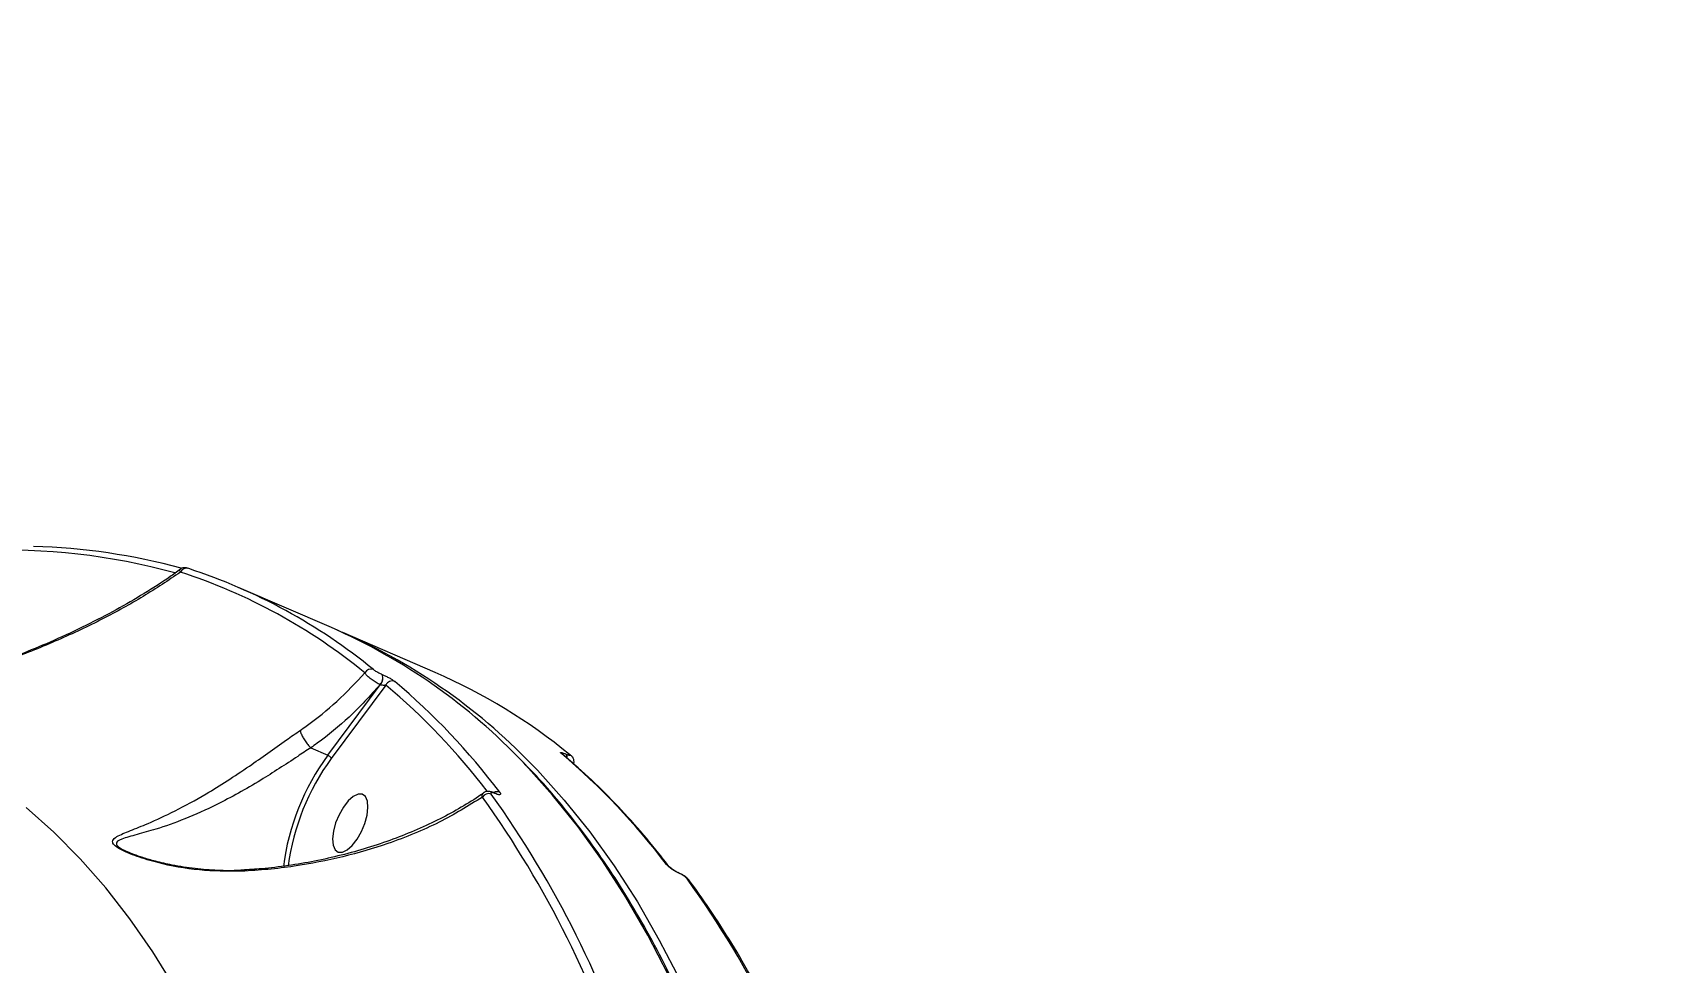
# Model space of a CAD drawing. Header units: millimetres. Extents: x -8092 to 6423, y -6886 to 5604.
# Drawn here: x 857.4 to 1090.9, y -2296.5 to -2163 of the extents above; entities that cross this region are included whole.
import ezdxf

# ---------------------------------------------------------------- set-up
doc = ezdxf.new("R2010")
doc.units = ezdxf.units.MM
for name, color, linetype in [('DIKOM_ОБЪЕКТ', 7, 'Continuous'), ('DIKOM_РАЗМЕР_ЗОНА', 7, 'Continuous'), ('DIKOM_РАЗМЕР_ОБЪЕКТА', 7, 'Continuous')]:
    doc.layers.add(name, color=color, linetype=linetype)
doc.styles.add('style1', font='arial.ttf', dxfattribs={"width": 0.8})
doc.dimstyles.new('1-50', dxfattribs={"dimtxt": 300, "dimasz": 200, "dimexe": 100, "dimexo": 0, "dimgap": 100, "dimtad": 1, "dimtxsty": 'style1', "dimcen": 200, "dimclrd": 7, "dimclre": 7, "dimclrt": 7, "dimadec": 1, "dimazin": 2, "dimtfac": 1, "dimtmove": 0, "dimatfit": 2, "dimfxl": 0, "dimlwd": 25, "dimlwe": 18, "dimarcsym": 0})

# ---------------------------------------------------------------- blocks, each defined once
blk = doc.blocks.new('*D9')
at = {"layer": 'Defpoints', "color": 0, "transparency": 16777216}
for p in [(-8092.06, -86.27), (4664.84, -1471.84), (4664.84, -6785.92)]:
    blk.add_point(p, dxfattribs=at)
at = {"layer": 'DIKOM_РАЗМЕР_ЗОНА', "color": 7, "lineweight": 18, "transparency": 16777216}
for p, q in [((-8092.06, -86.27), (-8092.06, -6885.92)), ((4664.84, -1471.84), (4664.84, -6885.92))]:
    blk.add_line(p, q, dxfattribs=at)
at = {"layer": 'DIKOM_РАЗМЕР_ЗОНА', "color": 7, "lineweight": 25, "transparency": 16777216}
blk.add_line((-7892.06, -6785.92), (4464.84, -6785.92), dxfattribs=at)
at = {"layer": 'DIKOM_РАЗМЕР_ЗОНА', "color": 7, "transparency": 16777216}
for points in [[(-7892.06, -6752.58), (-7892.06, -6819.25), (-8092.06, -6785.92)], [(4464.84, -6752.58), (4464.84, -6819.25), (4664.84, -6785.92)]]:
    blk.add_solid(points, dxfattribs=at)
at = {"layer": 'DIKOM_РАЗМЕР_ЗОНА', "color": 7, "transparency": 16777216, "insert": (-2159.84, -6532.75), "char_height": 300, "attachment_point": 5, "style": 'style1'}
blk.add_mtext('12760', dxfattribs=at)
blk = doc.blocks.new('*D10')
at = {"layer": 'Defpoints', "color": 0, "transparency": 16777216}
for p in [(-65.22, 5603.5), (2870.75, -5504.88), (6323.39, -5504.88)]:
    blk.add_point(p, dxfattribs=at)
at = {"layer": 'DIKOM_РАЗМЕР_ЗОНА', "color": 7, "lineweight": 18, "transparency": 16777216}
for p, q in [((-65.22, 5603.5), (6423.39, 5603.5)), ((2870.75, -5504.88), (6423.39, -5504.88))]:
    blk.add_line(p, q, dxfattribs=at)
at = {"layer": 'DIKOM_РАЗМЕР_ЗОНА', "color": 7, "lineweight": 25, "transparency": 16777216}
blk.add_line((6323.39, 5403.5), (6323.39, -5304.88), dxfattribs=at)
at = {"layer": 'DIKOM_РАЗМЕР_ЗОНА', "color": 7, "transparency": 16777216}
for points in [[(6290.06, 5403.5), (6356.72, 5403.5), (6323.39, 5603.5)], [(6290.06, -5304.88), (6356.72, -5304.88), (6323.39, -5504.88)]]:
    blk.add_solid(points, dxfattribs=at)
at = {"layer": 'DIKOM_РАЗМЕР_ЗОНА', "color": 7, "transparency": 16777216, "insert": (6070.22, 308.83), "char_height": 300, "attachment_point": 5, "rotation": 90, "style": 'style1'}
blk.add_mtext('11100', dxfattribs=at)
blk = doc.blocks.new('*D11')
at = {"layer": 'Defpoints', "color": 0, "transparency": 16777216}
for p in [(-6092.06, -310.77), (2568.27, -2361.54), (2568.27, -4925.78)]:
    blk.add_point(p, dxfattribs=at)
at = {"layer": 'DIKOM_РАЗМЕР_ОБЪЕКТА', "color": 7, "lineweight": 18, "transparency": 16777216}
for p, q in [((-6092.06, -310.77), (-6092.06, -5025.78)), ((2568.27, -2361.54), (2568.27, -5025.78))]:
    blk.add_line(p, q, dxfattribs=at)
at = {"layer": 'DIKOM_РАЗМЕР_ОБЪЕКТА', "color": 7, "lineweight": 25, "transparency": 16777216}
blk.add_line((-5892.06, -4925.78), (2368.27, -4925.78), dxfattribs=at)
at = {"layer": 'DIKOM_РАЗМЕР_ОБЪЕКТА', "color": 7, "transparency": 16777216}
for points in [[(-5892.06, -4892.44), (-5892.06, -4959.11), (-6092.06, -4925.78)], [(2368.27, -4892.44), (2368.27, -4959.11), (2568.27, -4925.78)]]:
    blk.add_solid(points, dxfattribs=at)
at = {"layer": 'DIKOM_РАЗМЕР_ОБЪЕКТА', "color": 7, "transparency": 16777216, "insert": (-2605.9, -4672.61), "char_height": 300, "attachment_point": 5, "style": 'style1'}
blk.add_mtext('8660', dxfattribs=at)
blk = doc.blocks.new('*D12')
at = {"layer": 'Defpoints', "color": 0, "transparency": 16777216}
for p in [(529.59, 4103.5), (2292.6, -3779.74), (5226.02, -3779.74)]:
    blk.add_point(p, dxfattribs=at)
at = {"layer": 'DIKOM_РАЗМЕР_ОБЪЕКТА', "color": 7, "lineweight": 18, "transparency": 16777216}
for p, q in [((529.59, 4103.5), (5326.02, 4103.5)), ((2292.6, -3779.74), (5326.02, -3779.74))]:
    blk.add_line(p, q, dxfattribs=at)
at = {"layer": 'DIKOM_РАЗМЕР_ОБЪЕКТА', "color": 7, "lineweight": 25, "transparency": 16777216}
blk.add_line((5226.02, 3903.5), (5226.02, -3579.74), dxfattribs=at)
at = {"layer": 'DIKOM_РАЗМЕР_ОБЪЕКТА', "color": 7, "transparency": 16777216}
for points in [[(5192.69, 3903.5), (5259.35, 3903.5), (5226.02, 4103.5)], [(5192.69, -3579.74), (5259.35, -3579.74), (5226.02, -3779.74)]]:
    blk.add_solid(points, dxfattribs=at)
at = {"layer": 'DIKOM_РАЗМЕР_ОБЪЕКТА', "color": 7, "transparency": 16777216, "insert": (4972.85, 245.42), "char_height": 300, "attachment_point": 5, "rotation": 90, "style": 'style1'}
blk.add_mtext('7880', dxfattribs=at)

msp = doc.modelspace()

# ---------------------------------------------------------------- linework, layer by layer
at = {"layer": 'DIKOM_ОБЪЕКТ', "color": 7, "linetype": 'Continuous', "lineweight": 15}
for p, q in [((900.309, -2248.396), (887.055, -2242.656)), ((915.214, -2254.852), (901.96, -2249.111)), ((907.574, -2255.101), (907.601, -2255.112)), ((899.785, -2266.706), (907.321, -2256.59)), ((908.128, -2256.643), (900.281, -2267.176)), ((907.321, -2256.59), (907.294, -2256.578)), ((897.346, -2265.649), (897.34, -2265.646)), ((897.346, -2265.649), (899.785, -2266.706)), ((934.01, -2266.55), (934.038, -2266.562)), ((923.7, -2272.136), (923.615, -2272.099)), ((923.785, -2272.206), (923.7, -2272.169)), ((871.015, -2280.571), (871.263, -2280.69)), ((950.195, -2283.611), (950.11, -2283.574)), ((950.28, -2283.68), (950.195, -2283.643))]:
    msp.add_line(p, q, dxfattribs=at)
at = {"layer": 'DIKOM_ОБЪЕКТ', "color": 7, "linetype": 'Continuous', "lineweight": 15, "flags": 128}
for points in [[(933.529, -2266.599), (933.485, -2266.565), (933.333, -2266.478)], [(934.687, -2266.727), (934.645, -2266.696), (934.5, -2266.614)], [(948.714, -2298.293), (945.738, -2292.538), (942.583, -2287.069), (939.252, -2281.893), (935.747, -2277.013), (932.072, -2272.434), (928.23, -2268.159), (927.866, -2267.779)], [(929.02, -2267.982), (929.881, -2268.874), (933.723, -2273.149), (937.398, -2277.728), (940.902, -2282.608), (944.234, -2287.784), (947.388, -2293.252), (950.365, -2299.008)], [(903.297, -2279.656), (903.997, -2278.758), (904.616, -2277.673), (905.106, -2276.491), (905.425, -2275.305), (905.549, -2274.214), (905.468, -2273.304), (905.187, -2272.65), (904.729, -2272.305), (904.133, -2272.297), (903.445, -2272.626), (902.722, -2273.265), (902.022, -2274.164), (901.403, -2275.249), (900.913, -2276.431), (900.593, -2277.617), (900.469, -2278.708), (900.551, -2279.618), (900.832, -2280.272), (901.29, -2280.617), (901.886, -2280.625), (902.574, -2280.296), (903.297, -2279.656)], [(877.788, -2299.984), (874.664, -2294.934), (871.366, -2290.181), (867.895, -2285.728), (864.255, -2281.581), (860.45, -2277.742), (856.483, -2274.215)]]:
    msp.add_lwpolyline(points, dxfattribs=at)
at = {"layer": 'DIKOM_ОБЪЕКТ', "color": 7, "linetype": 'Continuous', "lineweight": 15}
for centre, radius, start, end in [((853.928, -2326.837), 89.553, 74.5122, 92.73086), ((855.499, -2324.14), 87.404, 74.58692, 88.66248), ((879.49, -2240.792), 0.924, 69.344, 156.75902), ((853.442, -2317.999), 81.563, 50.69611, 72.00373), ((854.557, -2317.679), 81.752, 50.69733, 72.00261), ((866.372, -2325.927), 84.633, 43.39785, 66.35948), ((867.682, -2327.126), 85.208, 43.957, 66.88515), ((905.992, -2255.361), 1.005, 69.71956, 151.84013), ((906.301, -2255.625), 1.376, 316.16327, 22.38648), ((906.328, -2255.636), 1.376, 316.16327, 22.38648), ((882.274, -2330.552), 82.557, 50.75808, 66.4845), ((909.05, -2257.066), 1.014, 69.89743, 155.39648), ((845.141, -2331.395), 97.75, 37.50215, 49.88208), ((846.083, -2331.233), 98.244, 37.06607, 49.87386), ((927.813, -2287.156), 34.696, 143.88488, 172.62131), ((870.009, -2341.607), 98.256, 37.06685, 49.87308), ((933.501, -2266.933), 0.637, 345.40188, 36.95207), ((933.524, -2266.947), 0.642, 344.82601, 36.87182), ((927.495, -2287.022), 33.681, 143.89913, 172.45629), ((922.885, -2273.289), 1.065, 69.58041, 147.68713), ((801.586, -2359.056), 148.155, 17.35938, 35.64394), ((802.589, -2358.82), 148.486, 17.35952, 35.64369), ((924.106, -2272.94), 0.993, 68.11815, 120.49104), ((923.547, -2272.27), 0.183, 33.43548, 67.65993), ((923.62, -2272.322), 0.202, 35.06399, 66.96312), ((948.105, -2283.1), 0.779, 36.9545, 66.93284), ((950.025, -2283.764), 0.208, 35.49278, 67.1876), ((950.106, -2283.807), 0.215, 36.0875, 65.70068), ((830.755, -2371.012), 148.478, 17.35909, 35.64412), ((951.11, -2285.204), 0.781, 36.72835, 66.91756)]:
    msp.add_arc(centre, radius, start, end, dxfattribs=at)
for points, knots in [([(878.641, -2240.427), (876.884, -2241.606), (873.37, -2243.964), (867.459, -2247.211), (861.104, -2250.231), (853.709, -2253.19), (846.699, -2255.447), (840.263, -2257.088), (835.137, -2258.104), (831.368, -2258.736), (829.243, -2258.901), (828.992, -2258.921)], [0, 0, 0, 0, 0.1357657, 0.2715394, 0.4102383, 0.5489217, 0.7213898, 0.8089477, 0.896483, 0.9877896, 1, 1, 1, 1]), ([(878.651, -2240), (878.141, -2240.374), (876.485, -2241.585), (873.4, -2243.535), (869.393, -2245.863), (865.065, -2248.108), (860.637, -2250.183), (856.062, -2252.098), (851.451, -2253.803), (846.702, -2255.327), (841.983, -2256.613), (837.528, -2257.63), (833.434, -2258.38), (830.706, -2258.806), (829.275, -2258.94), (829.078, -2258.958)], [0, 0, 0, 0, 0.0412239, 0.1336027, 0.228056, 0.3245655, 0.4231431, 0.5114349, 0.6050427, 0.694472, 0.7799641, 0.8622449, 0.9297006, 0.9903161, 1, 1, 1, 1]), ([(878.641, -2240.427), (878.581, -2240.303), (878.483, -2240.1), (878.601, -2240.025), (878.647, -2239.996)], [0, 0, 0, 0, 0.6068656, 1, 1, 1, 1]), ([(879.724, -2239.897), (879.665, -2239.878), (879.558, -2239.841), (879.443, -2239.813), (879.277, -2239.787), (879.064, -2239.792), (878.834, -2239.842), (878.695, -2239.935), (878.629, -2239.979)], [0, 0, 0, 0, 0.22437914, 0.41190151, 0.54578127, 0.67499822, 0.84637643, 1, 1, 1, 1]), ([(895.802, -2263.151), (896.099, -2262.944), (897.963, -2261.642), (901.268, -2259.005), (903.81, -2256.277), (905.106, -2254.886)], [0, 0, 0, 0, 0.0849928, 0.5334716, 1, 1, 1, 1]), ([(907.294, -2256.578), (907.211, -2256.538), (906.936, -2256.404), (906.427, -2256.102), (905.843, -2255.678), (905.356, -2255.24), (905.189, -2255.004), (905.106, -2254.886)], [0, 0, 0, 0, 0.094266, 0.3122733, 0.5411926, 0.7714084, 1, 1, 1, 1]), ([(906.34, -2254.418), (906.396, -2254.46), (906.508, -2254.543), (906.792, -2254.712), (907.116, -2254.886), (907.388, -2255.019), (907.531, -2255.082), (907.574, -2255.101)], [0, 0, 0, 0, 0.2336773, 0.4673294, 0.6955718, 0.9087142, 1, 1, 1, 1]), ([(907.601, -2255.112), (907.664, -2255.14), (907.872, -2255.232), (908.268, -2255.424), (908.74, -2255.678), (909.154, -2255.927), (909.317, -2256.051), (909.399, -2256.113)], [0, 0, 0, 0, 0.0931621, 0.3038834, 0.5302225, 0.765183, 1, 1, 1, 1]), ([(907.294, -2256.578), (905.861, -2258.163), (903.145, -2261.17), (899.59, -2264.055), (897.652, -2265.432), (897.346, -2265.649)], [0, 0, 0, 0, 0.4843378, 0.9185206, 1, 1, 1, 1]), ([(908.128, -2256.643), (908.077, -2256.656), (907.977, -2256.68), (907.781, -2256.686), (907.594, -2256.668), (907.462, -2256.638), (907.38, -2256.614), (907.343, -2256.599), (907.321, -2256.59)], [0, 0, 0, 0, 0.2685363, 0.5228582, 0.7425611, 0.8691086, 0.9242385, 1, 1, 1, 1]), ([(887.376, -2283.372), (885.357, -2283.372), (881.265, -2283.372), (876.232, -2282.424), (872.848, -2281.429), (871.019, -2280.726), (869.829, -2280.153), (869.036, -2279.585), (868.772, -2279.021), (869.1, -2278.664), (869.903, -2278.154), (871.387, -2277.554), (874.2, -2276.43), (877.822, -2274.781), (881.705, -2272.661), (885.333, -2270.416), (888.304, -2268.435), (891.179, -2266.426), (893.63, -2264.675), (895.16, -2263.601), (895.802, -2263.151)], [0, 0, 0, 0, 0.0952094, 0.1929575, 0.2448, 0.2710699, 0.2981697, 0.3242903, 0.3503876, 0.3910757, 0.4019423, 0.4719632, 0.5438095, 0.6393968, 0.7378515, 0.7988547, 0.861365, 0.9113762, 0.9628388, 1, 1, 1, 1]), ([(895.802, -2263.151), (895.805, -2263.166), (895.827, -2263.286), (895.924, -2263.579), (896.175, -2264.089), (896.526, -2264.654), (896.934, -2265.209), (897.205, -2265.5), (897.34, -2265.646)], [0, 0, 0, 0, 0.02593473, 0.20955668, 0.4071723, 0.60474698, 0.80239732, 1, 1, 1, 1]), ([(897.34, -2265.646), (897.34, -2265.646), (896.705, -2266.027), (895.235, -2267.064), (892.81, -2268.623), (889.957, -2270.431), (886.946, -2272.185), (883.261, -2274.135), (879.205, -2275.927), (875.417, -2277.271), (872.322, -2278.11), (870.701, -2278.565), (869.755, -2278.954), (869.336, -2279.226), (869.512, -2279.714), (870.145, -2280.172), (870.766, -2280.457), (871.015, -2280.571)], [0, 0, 0, 0, 0.0000317, 0.0506242, 0.1210996, 0.1916523, 0.2788527, 0.3661666, 0.504049, 0.6421398, 0.7418847, 0.8412532, 0.8561047, 0.9104364, 0.9440525, 0.9775355, 1, 1, 1, 1]), ([(900.281, -2267.176), (900.278, -2267.168), (900.271, -2267.146), (900.244, -2267.087), (900.18, -2266.994), (900.065, -2266.879), (899.927, -2266.776), (899.832, -2266.729), (899.785, -2266.706)], [0, 0, 0, 0, 0.0537254, 0.141538, 0.3561392, 0.5708005, 0.7853537, 1, 1, 1, 1]), ([(933.333, -2266.478), (933.289, -2266.438), (933.196, -2266.352), (933.213, -2266.296), (933.363, -2266.31), (933.631, -2266.392), (933.884, -2266.497), (934.01, -2266.55)], [0, 0, 0, 0, 0.1890321, 0.4045352, 0.6068385, 0.8033537, 1, 1, 1, 1]), ([(933.533, -2266.602), (933.529, -2266.599), (933.523, -2266.594), (933.526, -2266.597), (933.528, -2266.598)], [0, 0, 0, 0, 0.4935675, 1, 1, 1, 1]), ([(948.724, -2282.627), (948.119, -2281.846), (946.367, -2279.585), (943.351, -2276.049), (939.628, -2272.116), (936.338, -2268.994), (934.267, -2267.228), (933.529, -2266.599)], [0, 0, 0, 0, 0.129316, 0.3744323, 0.6194507, 0.8643329, 1, 1, 1, 1]), ([(934.038, -2266.562), (934.124, -2266.597), (934.295, -2266.669), (934.477, -2266.724), (934.581, -2266.735), (934.594, -2266.698), (934.529, -2266.64), (934.5, -2266.614)], [0, 0, 0, 0, 0.19520018, 0.39012, 0.59327624, 0.81111968, 1, 1, 1, 1]), ([(935.067, -2267.928), (935.086, -2267.887), (935.15, -2267.747), (935.144, -2267.494), (935.079, -2267.224), (934.964, -2267.011), (934.829, -2266.852), (934.743, -2266.768), (934.69, -2266.731), (934.686, -2266.728)], [0, 0, 0, 0, 0.091587, 0.3137471, 0.5006745, 0.6678534, 0.8212096, 0.9852798, 1, 1, 1, 1]), ([(875.464, -2763.97), (876.377, -2762.188), (879.023, -2757.017), (883.321, -2748.387), (888.317, -2738.058), (893.195, -2727.648), (897.954, -2717.169), (902.59, -2706.627), (907.098, -2696.031), (911.476, -2685.387), (915.72, -2674.706), (919.828, -2663.993), (923.795, -2653.258), (927.62, -2642.508), (931.299, -2631.752), (934.83, -2620.997), (938.209, -2610.253), (941.434, -2599.525), (944.503, -2588.824), (947.414, -2578.156), (950.164, -2567.53), (952.752, -2556.954), (955.174, -2546.436), (957.43, -2535.983), (959.518, -2525.604), (961.436, -2515.306), (963.183, -2505.097), (964.756, -2494.985), (966.157, -2484.977), (967.382, -2475.08), (968.431, -2465.303), (969.304, -2455.652), (969.999, -2446.134), (970.517, -2436.757), (970.856, -2427.529), (971.016, -2418.454), (970.998, -2409.542), (970.8, -2400.797), (970.424, -2392.227), (969.869, -2383.839), (969.136, -2375.637), (968.226, -2367.63), (967.138, -2359.822), (965.873, -2352.219), (964.433, -2344.827), (962.819, -2337.652), (961.03, -2330.7), (959.07, -2323.975), (956.938, -2317.482), (954.638, -2311.228), (952.169, -2305.216), (949.535, -2299.451), (946.736, -2293.937), (943.776, -2288.68), (940.656, -2283.684), (937.381, -2278.948), (933.945, -2274.493), (930.858, -2270.829), (928.855, -2268.763), (928.106, -2267.99)], [0, 0, 0, 0, 0.0093745, 0.0271863, 0.0449982, 0.0628103, 0.0806223, 0.0984341, 0.1162461, 0.1340579, 0.1518697, 0.1696817, 0.1874938, 0.205306, 0.2231182, 0.2409305, 0.2587432, 0.2765562, 0.2943691, 0.3121826, 0.3299962, 0.34781, 0.3656246, 0.3834392, 0.4012543, 0.4190698, 0.4368861, 0.4547026, 0.4725197, 0.4903375, 0.5081561, 0.5259751, 0.5437949, 0.5616157, 0.5794368, 0.5972593, 0.6150822, 0.6329063, 0.6507312, 0.6685569, 0.6863837, 0.7042114, 0.7220397, 0.739869, 0.7576987, 0.7755291, 0.7933594, 0.8111899, 0.8290198, 0.8468486, 0.8646758, 0.8825006, 0.9003224, 0.9181399, 0.9359523, 0.9537586, 0.9715573, 0.9893479, 1, 1, 1, 1]), ([(921.985, -2272.72), (919.985, -2273.97), (916.961, -2275.859), (912.232, -2277.977), (907.698, -2279.704), (902.001, -2281.381), (896.144, -2282.523), (891.216, -2283.139), (888.656, -2283.294), (887.376, -2283.372)], [0, 0, 0, 0, 0.2227158, 0.3367328, 0.4507474, 0.6310041, 0.8132769, 0.906646, 1, 1, 1, 1]), ([(922.161, -2272.108), (922.022, -2272.211), (921.041, -2272.944), (918.969, -2274.204), (915.945, -2275.871), (912.664, -2277.401), (909.177, -2278.799), (905.525, -2280.033), (901.763, -2281.084), (897.958, -2281.939), (894.14, -2282.586), (890.657, -2283.019), (888.427, -2283.147), (887.489, -2283.2)], [0, 0, 0, 0, 0.0169688, 0.1205751, 0.2246237, 0.3291328, 0.4340934, 0.539317, 0.6417882, 0.7416805, 0.8385014, 0.9320407, 1, 1, 1, 1]), ([(921.985, -2272.72), (921.981, -2272.695), (921.949, -2272.528), (921.962, -2272.283), (922.103, -2272.161), (922.162, -2272.11)], [0, 0, 0, 0, 0.0895557, 0.6136808, 1, 1, 1, 1]), ([(923.616, -2272.102), (923.6, -2272.094), (923.407, -2272.003), (923.084, -2271.906), (922.621, -2271.895), (922.284, -2271.987), (922.17, -2272.097), (922.159, -2272.108)], [0, 0, 0, 0, 0.0340846, 0.3912967, 0.7093998, 0.9722465, 1, 1, 1, 1]), ([(923.7, -2272.169), (923.625, -2272.139), (923.475, -2272.079), (923.311, -2272.048), (923.204, -2272.061), (923.167, -2272.13), (923.205, -2272.219), (923.25, -2272.282), (923.256, -2272.291)], [0, 0, 0, 0, 0.16731797, 0.3344463, 0.50912322, 0.71308186, 0.9577122, 1, 1, 1, 1]), ([(923.977, -2272.233), (923.978, -2272.233), (923.989, -2272.233), (923.95, -2272.23), (923.866, -2272.202), (923.77, -2272.168), (923.704, -2272.138), (923.699, -2272.136)], [0, 0, 0, 0, 0.0052147, 0.2869089, 0.6095162, 0.9751574, 1, 1, 1, 1]), ([(924.476, -2272.018), (924.486, -2272.031), (924.558, -2272.128), (924.617, -2272.266), (924.556, -2272.372), (924.386, -2272.391), (924.132, -2272.344), (923.901, -2272.252), (923.785, -2272.206)], [0, 0, 0, 0, 0.0392515, 0.287226, 0.4951901, 0.6709911, 0.835281, 1, 1, 1, 1]), ([(887.479, -2283.212), (887.373, -2283.222), (886.208, -2283.329), (883.947, -2283.275), (880.69, -2283.041), (877.702, -2282.565), (875.183, -2282), (873.357, -2281.472), (871.988, -2281.002), (871.326, -2280.713), (871.03, -2280.584)], [0, 0, 0, 0, 0.0182394, 0.1990053, 0.3870291, 0.5821685, 0.7267684, 0.8420078, 0.9291593, 1, 1, 1, 1]), ([(887.376, -2283.372), (887.385, -2283.345), (887.415, -2283.258), (887.453, -2283.183), (887.485, -2283.209), (887.49, -2283.214)], [0, 0, 0, 0, 0.2706118, 0.8802374, 1, 1, 1, 1]), ([(950.195, -2283.643), (950.136, -2283.617), (949.933, -2283.525), (949.558, -2283.319), (949.108, -2283.024), (948.679, -2282.688), (948.505, -2282.491), (948.41, -2282.383)], [0, 0, 0, 0, 0.0796098, 0.2757352, 0.4707267, 0.7105304, 1, 1, 1, 1]), ([(949.68, -2283.352), (949.625, -2283.321), (949.459, -2283.226), (949.192, -2283.043), (948.927, -2282.837), (948.763, -2282.676), (948.738, -2282.644), (948.729, -2282.632)], [0, 0, 0, 0, 0.10833909, 0.32571308, 0.58633467, 0.84991231, 1, 1, 1, 1]), ([(950.106, -2283.571), (950.08, -2283.56), (949.986, -2283.52), (949.831, -2283.442), (949.716, -2283.374), (949.68, -2283.352)], [0, 0, 0, 0, 0.2058608, 0.7481067, 1, 1, 1, 1]), ([(951.729, -2284.748), (951.697, -2284.7), (951.557, -2284.493), (951.244, -2284.233), (950.778, -2283.909), (950.407, -2283.697), (950.214, -2283.625), (950.157, -2283.604)], [0, 0, 0, 0, 0.0992268, 0.4363564, 0.6848335, 0.9082392, 1, 1, 1, 1]), ([(951.416, -2284.486), (951.353, -2284.414), (951.242, -2284.285), (950.966, -2284.069), (950.685, -2283.885), (950.449, -2283.756), (950.319, -2283.698), (950.28, -2283.68)], [0, 0, 0, 0, 0.3025658, 0.5347052, 0.7254357, 0.9170983, 1, 1, 1, 1]), ([(972.887, -2327.146), (972.508, -2326.015), (971.409, -2322.733), (969.462, -2317.48), (966.989, -2311.474), (964.349, -2305.718), (961.545, -2300.213), (958.58, -2294.964), (955.51, -2290.065), (953.193, -2286.715), (951.932, -2285.005), (951.735, -2284.738)], [0, 0, 0, 0, 0.06883261, 0.19964167, 0.33044223, 0.46122743, 0.59198816, 0.72271873, 0.85341141, 0.97712084, 1, 1, 1, 1])]:
    msp.add_open_spline(points, degree=3, knots=knots, dxfattribs=at)

# ---------------------------------------------------------------- dimensions: what is measured, and where the dimension line sits
at = {"layer": 'DIKOM_РАЗМЕР_ЗОНА'}
dim = msp.add_linear_dim(base=(6323.39, -5504.88), p1=(-65.219, 5603.501), p2=(2870.746, -5504.88), angle=90, text='11100', dimstyle='1-50', dxfattribs=at)
dim.commit()
dim.dimension.update_dxf_attribs({"geometry": '*D10', "text_midpoint": (6323.39, 308.825), "dimtype": 160})
dim = msp.add_linear_dim(base=(4664.839, -6785.918), p1=(-8092.064, -86.271), p2=(4664.839, -1471.84), text='12760', dimstyle='1-50', dxfattribs=at)
dim.commit()
dim.dimension.update_dxf_attribs({"geometry": '*D9', "text_midpoint": (-2159.843, -6785.918), "dimtype": 160})
at = {"layer": 'DIKOM_РАЗМЕР_ОБЪЕКТА'}
dim = msp.add_linear_dim(base=(5226.021, -3779.744), p1=(529.595, 4103.501), p2=(2292.598, -3779.744), angle=90, text='7880', dimstyle='1-50', dxfattribs=at)
dim.commit()
dim.dimension.update_dxf_attribs({"geometry": '*D12', "text_midpoint": (5226.021, 245.421), "dimtype": 160})
dim = msp.add_linear_dim(base=(2568.274, -4925.777), p1=(-6092.064, -310.768), p2=(2568.274, -2361.54), text='8660', dimstyle='1-50', dxfattribs=at)
dim.commit()
dim.dimension.update_dxf_attribs({"geometry": '*D11', "text_midpoint": (-2605.904, -4925.777), "dimtype": 160})

doc.saveas('drawing.dxf')
